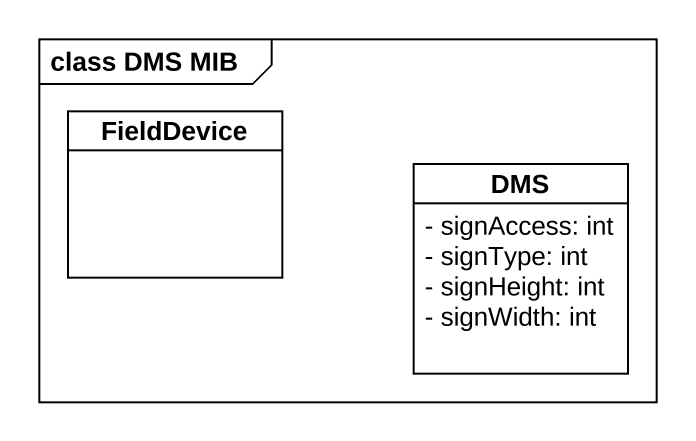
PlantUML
@startuml
mainframe class DMS MIB
hide circle
hide empty members
skinparam classAttributeIconSize 0
class FieldDevice
class DMS {
  - signAccess: int
  - signType: int
  - signHeight: int
  - signWidth: int
}
@enduml
